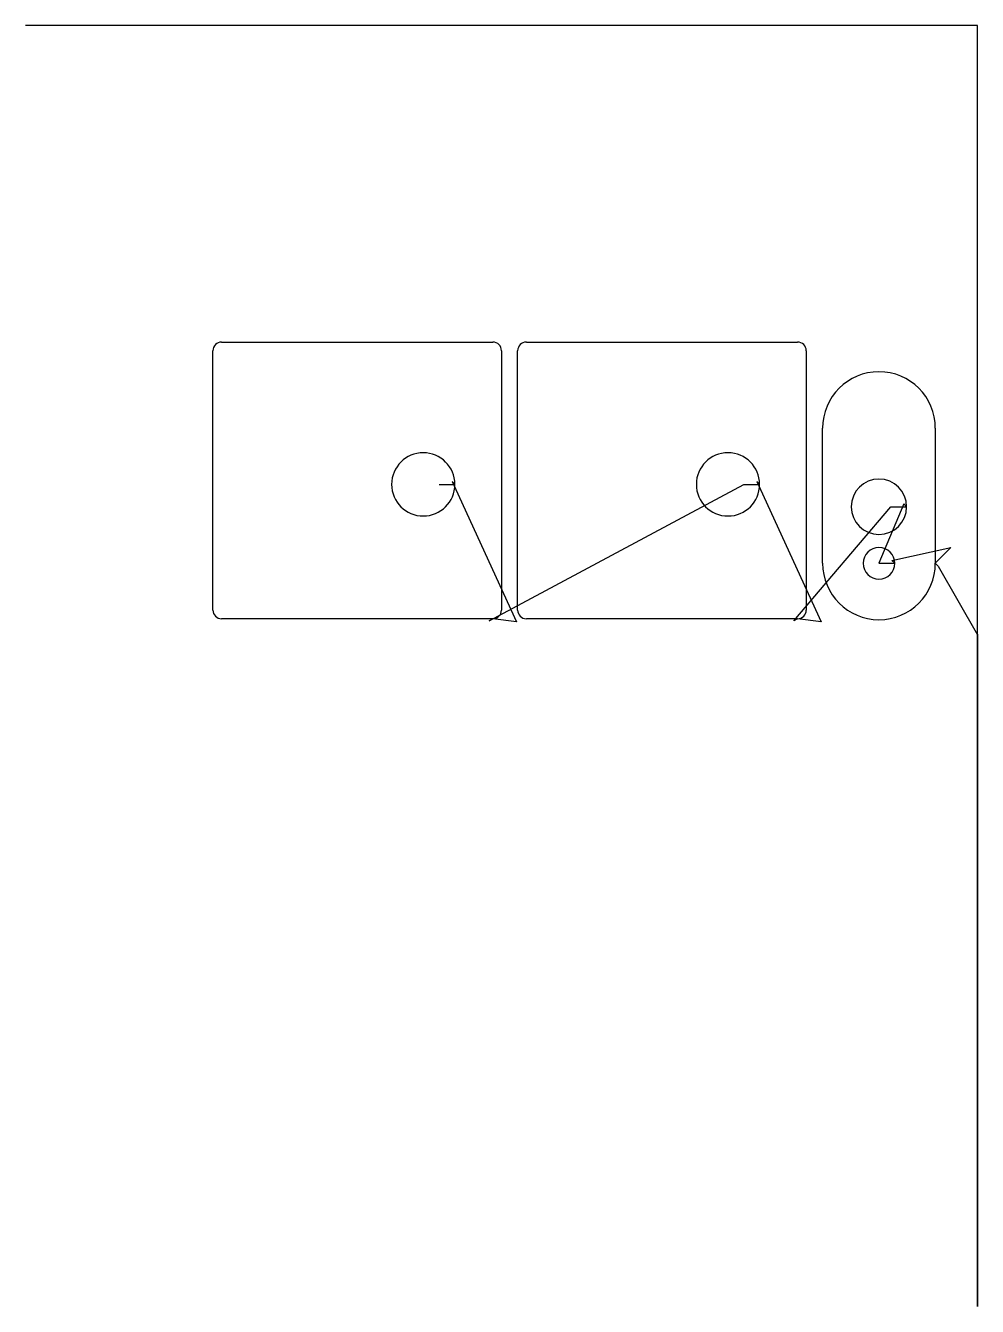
# Model space of a CAD drawing. Header units: metres. Extents: x 897 to 2100, y 0 to 1620.
import ezdxf

# ---------------------------------------------------------------- set-up
doc = ezdxf.new("R2010")
doc.units = ezdxf.units.M

msp = doc.modelspace()

# ---------------------------------------------------------------- linework, layer by layer
at = {"layer": 'TOOL_0'}
for p, q in [((897.571, 1619.91), (896.571, 1619.91)), ((2100.39, 1619.91), (897.571, 1619.91)), ((2100.39, 850.403), (2100.39, 1619.91)), ((1144.492, 1219.679), (1487.492, 1219.679)), ((1529.927, 1219.678), (1872.927, 1219.678)), ((1133.492, 880.679), (1133.492, 1208.679)), ((1498.492, 1208.679), (1498.492, 880.679)), ((1518.927, 880.678), (1518.927, 1208.678)), ((1883.927, 1208.678), (1883.927, 880.678)), ((1904.58, 939.845), (1904.58, 1110.845)), ((2047.18, 1110.845), (2047.18, 939.845)), ((1419.493, 1039.679), (1439.493, 1039.679)), ((1439.493, 1039.679), (1435.957, 1043.215)), ((1435.957, 1043.215), (1517.488, 865.768)), ((1482.911, 867.031), (1804.927, 1039.678)), ((1804.927, 1039.678), (1824.927, 1039.678)), ((1824.927, 1039.678), (1821.391, 1043.214)), ((1821.391, 1043.214), (1902.923, 865.767)), ((1868.346, 867.03), (1990.882, 1011.345)), ((2007.346, 1014.881), (1975.881, 939.845)), ((1990.882, 1011.345), (2010.882, 1011.345)), ((2010.882, 1011.345), (2007.346, 1014.881)), ((1992.345, 943.381), (2066.979, 959.644)), ((2066.979, 959.644), (2047.18, 939.845)), ((1975.881, 939.845), (1995.881, 939.845)), ((1995.881, 939.845), (1992.345, 943.381)), ((2047.18, 939.845), (2050.716, 936.309)), ((2050.716, 936.309), (2100.39, 849.403)), ((1487.492, 869.679), (1144.492, 869.679)), ((1487.492, 869.679), (1482.911, 867.031)), ((1517.488, 865.768), (1487.492, 869.679)), ((1872.927, 869.678), (1529.927, 869.678)), ((1872.927, 869.678), (1868.346, 867.03)), ((1902.923, 865.767), (1872.927, 869.678)), ((2100.39, 849.403), (2100.39, 850.403)), ((2100.39, 850.403), (2100.39, -0.003)), ((2100.39, 849.403), (2100.39, 850.403)), ((2100.39, -0.003), (2100.39, 849.403))]:
    msp.add_line(p, q, dxfattribs=at)
for centre, radius, start, end in [((1144.492, 1208.679), 11, 90, 180), ((1487.492, 1208.679), 11, 0, 90), ((1529.927, 1208.678), 11, 90, 180), ((1872.927, 1208.678), 11, 0, 90), ((1975.88, 1110.845), 71.3, 0, 180), ((1399.493, 1039.679), 40, 0, 180), ((1784.927, 1039.678), 40, 0, 180), ((1399.493, 1039.679), 40, 180, 0), ((1784.927, 1039.678), 40, 180, 0), ((1975.882, 1011.345), 35, 0, 180), ((1975.882, 1011.345), 35, 180, 0), ((1975.881, 939.845), 20, 0, 180), ((1975.88, 939.845), 71.3, 180, 0), ((1975.881, 939.845), 20, 180, 0), ((1144.492, 880.679), 11, 180, 270), ((1487.492, 880.679), 11, 270, 0), ((1529.927, 880.678), 11, 180, 270), ((1872.927, 880.678), 11, 270, 0)]:
    msp.add_arc(centre, radius, start, end, dxfattribs=at)

doc.saveas('drawing.dxf')
